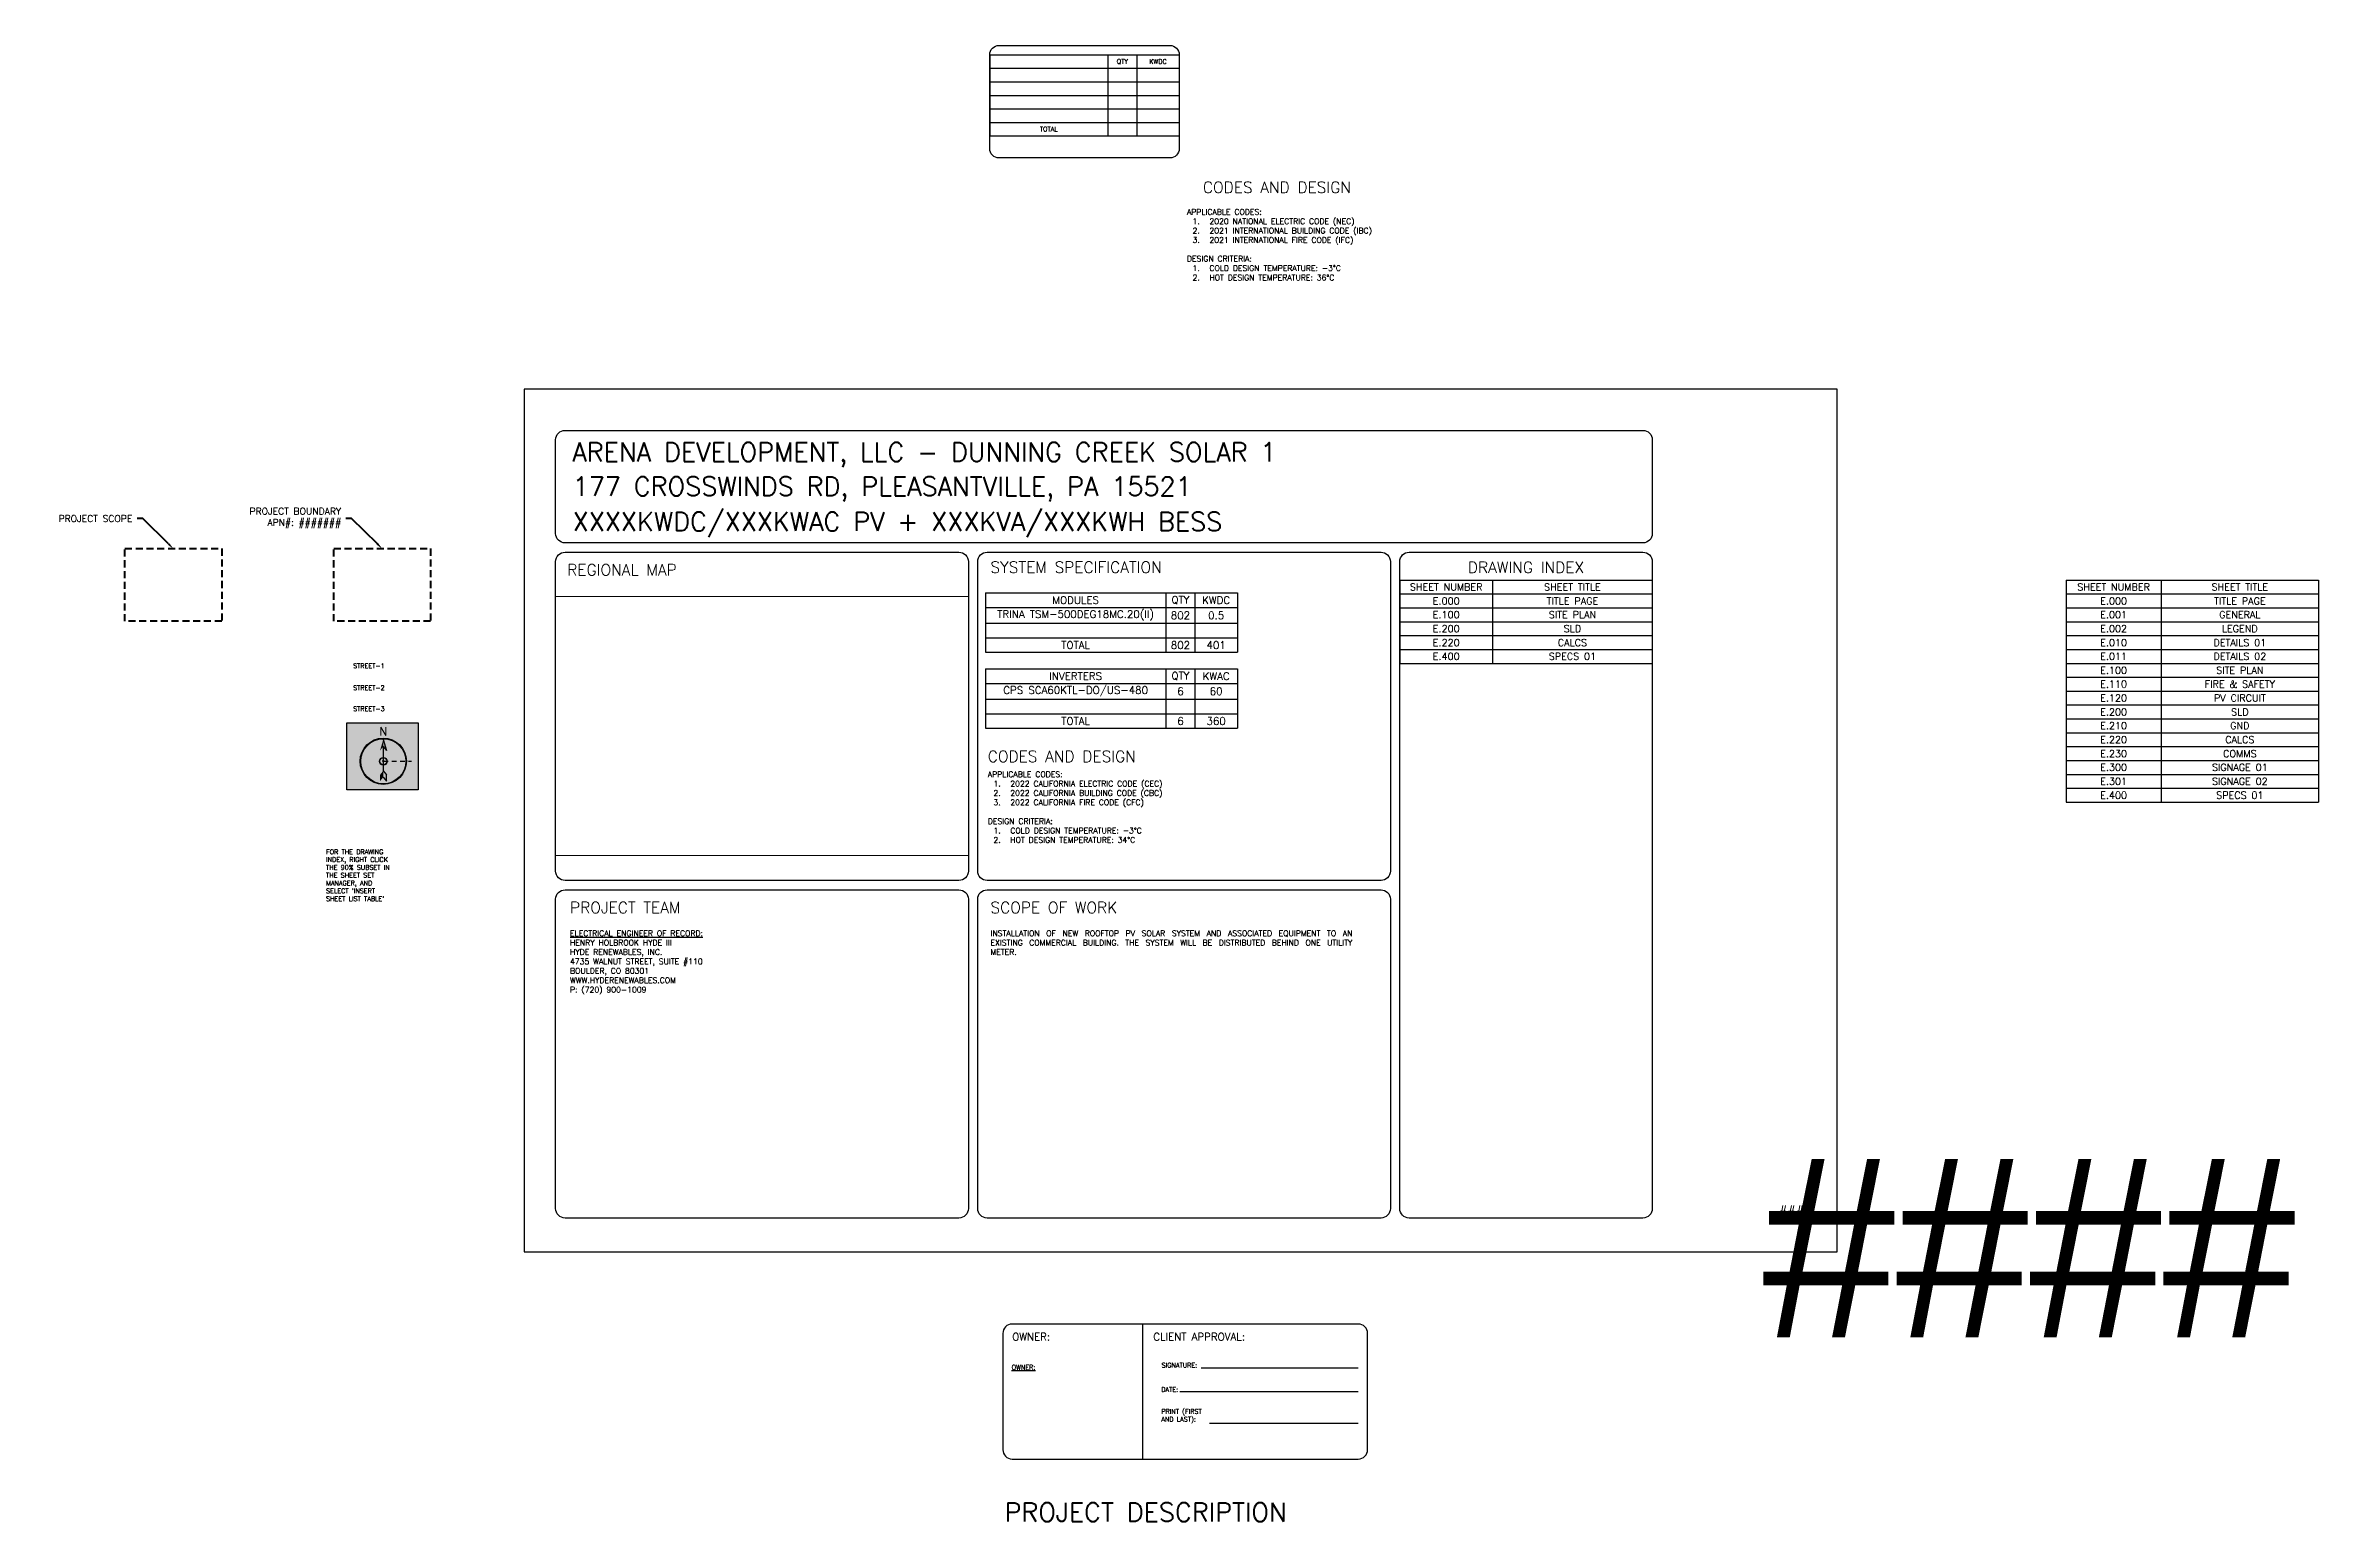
# Paper-space layout 'TITLE PAGE' of a CAD drawing. Header units: inches. Extents: x -12.3 to 48.3, y -6.7 to 32.7.
import ezdxf
from ezdxf import colors
from ezdxf.entities.mleader import LeaderData, LeaderLine
from ezdxf.enums import TextEntityAlignment as Align
from ezdxf.math import Vec2, Vec3

# ---------------------------------------------------------------- set-up
doc = ezdxf.new("R2018")
doc.units = ezdxf.units.IN
doc.header["$MEASUREMENT"] = 0
doc.linetypes.add('HIDDEN', pattern=[0.375, 0.25, -0.125])
doc.linetypes.add('HIDDEN2', pattern=[0.1875, 0.125, -0.0625])
doc.styles.add('Annotative', font='txt')
doc.styles.add('Roman', font='romans.shx', dxfattribs={"height": 0.125})
doc.styles.get("Standard").update_dxf_attribs({"font": 'romans.shx'})

# ---------------------------------------------------------------- blocks, each defined once
blk = doc.blocks.new('sheetNumber')
at = {"style": 'Roman', "flags": 8}
blk.add_attdef('SHEETNUMBER', text='', height=0.25, dxfattribs=at).set_placement((0, 0), align=Align.TOP_LEFT)
blk = doc.blocks.new('sheetTitle')
at = {"lineweight": 30, "flags": 106}
blk.add_attdef('SHEETTITLE', text='', height=0.25, dxfattribs=at).set_placement((0, 0), align=Align.TOP_CENTER)
blk = doc.blocks.new('*T19')
at = {"color": 0, "linetype": 'ByBlock', "lineweight": -2, "transparency": 16777216}
for p, q in [((0, 0), (5.052617489792429, 0)), ((0, 0), (0, -2.159999999999997)), ((3.149482616516213, 0), (3.149482616516213, -2.159999999999997)), ((3.923007322599471, 0), (3.923007322599471, -2.159999999999997)), ((5.052617489792429, 0), (5.052617489792429, -2.159999999999997)), ((0, -0.3599999999999994), (5.052617489792429, -0.3599999999999994)), ((0, -0.7199999999999989), (5.052617489792429, -0.7199999999999989)), ((0, -1.079999999999998), (5.052617489792429, -1.079999999999998)), ((0, -1.439999999999998), (5.052617489792429, -1.439999999999998)), ((0, -1.799999999999997), (5.052617489792429, -1.799999999999997)), ((0, -2.159999999999997), (5.052617489792429, -2.159999999999997))]:
    blk.add_line(p, q, dxfattribs=at)
at = {"color": 0, "transparency": 16777216, "char_height": 0.125, "attachment_point": 5, "style": 'Roman'}
for s, insert, width in [('QTY', (3.536244969557842, -0.1800000000000068), 0.6535247060832577), ('KWDC', (4.48781240619595, -0.1800000000000068), 1.009610167192958), ('TOTAL', (1.574741308258108, -1.979999999999997), 3.029482616516213)]:
    blk.add_mtext(s, dxfattribs=dict(at, insert=insert, width=width))
blk = doc.blocks.new('PROJECT_DESCRIPTION')
at = {"style": 'Roman'}
blk.add_attdef('DESCRIP', (0, 0), '', height=0.5, dxfattribs=at)
blk = doc.blocks.new('*T20')
at = {"color": 0, "linetype": 'ByBlock', "lineweight": -2, "transparency": 16777216}
for p, q in [((0, 0), (6.716943790227006, 0)), ((0, 0), (0, -1.584761904761905)), ((4.813808916950791, 0), (4.813808916950791, -1.584761904761905)), ((5.587333623034048, 0), (5.587333623034048, -1.584761904761905)), ((6.716943790227006, 0), (6.716943790227006, -1.584761904761905)), ((0, -0.3866666666666667), (6.716943790227006, -0.3866666666666667)), ((0, -0.8114285714285714), (6.716943790227006, -0.8114285714285714)), ((0, -1.198095238095238), (6.716943790227006, -1.198095238095238)), ((0, -1.584761904761905), (6.716943790227006, -1.584761904761905))]:
    blk.add_line(p, q, dxfattribs=at)
at = {"color": 0, "transparency": 16777216, "char_height": 0.2, "attachment_point": 5, "style": 'Roman'}
for s, insert, width in [('TRINA TSM-500DEG18MC.20(II)', (2.406904458475395, -0.5990476190476173), 4.693808916950791), ('MODULES', (2.406904458475395, -0.1933333333333316), 4.693808916950791), ('802', (5.200571269992416, -0.5990476190476173), 0.6535247060832577), ('QTY', (5.200571269992416, -0.1933333333333316), 0.6535247060832577), ('KWDC', (6.152138706630524, -0.1933333333333316), 1.009610167192958), ('0.5', (6.152138706630524, -0.5990476190476173), 1.009610167192958), ('TOTAL', (2.406904458475395, -1.39142857142857), 4.693808916950791), ('802', (5.200571269992416, -1.39142857142857), 0.6535247060832577), ('401', (6.152138706630524, -1.39142857142857), 1.009610167192958)]:
    blk.add_mtext(s, dxfattribs=dict(at, insert=insert, width=width))
blk = doc.blocks.new('*T21')
at = {"color": 0, "linetype": 'ByBlock', "lineweight": -2, "transparency": 16777216}
for p, q in [((0, 0), (6.716943790227006, 0)), ((0, 0), (0, -1.584761904761905)), ((4.813808916950791, 0), (4.813808916950791, -1.584761904761905)), ((5.587333623034048, 0), (5.587333623034048, -1.584761904761905)), ((6.716943790227006, 0), (6.716943790227006, -1.584761904761905)), ((0, -0.3866666666666667), (6.716943790227006, -0.3866666666666667)), ((0, -0.8114285714285714), (6.716943790227006, -0.8114285714285714)), ((0, -1.198095238095238), (6.716943790227006, -1.198095238095238)), ((0, -1.584761904761905), (6.716943790227006, -1.584761904761905))]:
    blk.add_line(p, q, dxfattribs=at)
at = {"color": 0, "transparency": 16777216, "char_height": 0.2, "attachment_point": 5, "style": 'Roman'}
for s, insert, width in [('CPS SCA60KTL-DO/US-480', (2.406904458475395, -0.5990476190476208), 4.693808916950791), ('INVERTERS', (2.406904458475395, -0.1933333333333351), 4.693808916950791), ('QTY', (5.200571269992416, -0.1933333333333351), 0.6535247060832577), ('6', (5.200571269992416, -0.5990476190476208), 0.6535247060832577), ('KWAC', (6.152138706630524, -0.1933333333333351), 1.009610167192958), ('60', (6.152138706630524, -0.5990476190476208), 1.009610167192958), ('TOTAL', (2.406904458475395, -1.391428571428573), 4.693808916950791), ('6', (5.200571269992416, -1.391428571428573), 0.6535247060832577), ('360', (6.152138706630524, -1.391428571428573), 1.009610167192958)]:
    blk.add_mtext(s, dxfattribs=dict(at, insert=insert, width=width))
blk = doc.blocks.new('*T22')
at = {"color": 0, "linetype": 'ByBlock', "lineweight": -2, "transparency": 16777216}
for p, q in [((0, 0), (6.731064631154211, 0)), ((0, 0), (0, -5.919999999999998)), ((2.536030185824167, 0), (2.536030185824167, -5.919999999999998)), ((6.731064631154211, 0), (6.731064631154211, -5.919999999999998)), ((0, -0.370000000000001), (6.731064631154211, -0.370000000000001)), ((0, -0.740000000000002), (6.731064631154211, -0.740000000000002)), ((0, -1.110000000000003), (6.731064631154211, -1.110000000000003)), ((0, -1.480000000000004), (6.731064631154211, -1.480000000000004)), ((0, -1.850000000000005), (6.731064631154211, -1.850000000000005)), ((0, -2.220000000000006), (6.731064631154211, -2.220000000000006)), ((0, -2.590000000000005), (6.731064631154211, -2.590000000000005)), ((0, -2.960000000000004), (6.731064631154211, -2.960000000000004)), ((0, -3.330000000000004), (6.731064631154211, -3.330000000000004)), ((0, -3.700000000000003), (6.731064631154211, -3.700000000000003)), ((0, -4.070000000000002), (6.731064631154211, -4.070000000000002)), ((0, -4.440000000000001), (6.731064631154211, -4.440000000000001)), ((0, -4.81), (6.731064631154211, -4.81)), ((0, -5.18), (6.731064631154211, -5.18)), ((0, -5.549999999999999), (6.731064631154211, -5.549999999999999)), ((0, -5.919999999999998), (6.731064631154211, -5.919999999999998))]:
    blk.add_line(p, q, dxfattribs=at)
at = {"color": 0, "transparency": 16777216, "char_height": 0.1875, "attachment_point": 5, "style": 'Roman'}
for s, insert, width in [('SHEET NUMBER', (1.268015092912087, -0.1849999999999987), 2.41603018582417), ('E.000', (1.268015092912087, -0.5549999999999997), 2.41603018582417), ('SHEET TITLE', (4.633547408489193, -0.1849999999999987), 4.075034445330045), ('TITLE PAGE', (4.633547408489193, -0.5549999999999997), 4.075034445330045), ('E.001', (1.268015092912087, -0.9250000000000007), 2.41603018582417), ('E.002', (1.268015092912087, -1.295000000000002), 2.41603018582417), ('GENERAL', (4.633547408489193, -0.9250000000000007), 4.075034445330045), ('LEGEND', (4.633547408489193, -1.295000000000002), 4.075034445330045), ('E.010', (1.268015092912087, -1.665000000000003), 2.41603018582417), ('DETAILS 01', (4.633547408489193, -1.665000000000003), 4.075034445330045), ('E.011', (1.268015092912087, -2.035000000000004), 2.41603018582417), ('E.100', (1.268015092912087, -2.405000000000005), 2.41603018582417), ('DETAILS 02', (4.633547408489193, -2.035000000000004), 4.075034445330045), ('SITE PLAN', (4.633547408489193, -2.405000000000005), 4.075034445330045), ('E.110', (1.268015092912087, -2.775000000000006), 2.41603018582417), ('FIRE & SAFETY', (4.633547408489193, -2.775000000000006), 4.075034445330045), ('E.120', (1.268015092912087, -3.145000000000005), 2.41603018582417), ('E.200', (1.268015092912087, -3.515000000000004), 2.41603018582417), ('PV CIRCUIT', (4.633547408489193, -3.145000000000005), 4.075034445330045), ('SLD', (4.633547408489193, -3.515000000000004), 4.075034445330045), ('E.210', (1.268015092912087, -3.885000000000003), 2.41603018582417), ('E.220', (1.268015092912087, -4.255000000000003), 2.41603018582417), ('CALCS', (4.633547408489193, -4.255000000000003), 4.075034445330045), ('GND', (4.633547408489193, -3.885000000000003), 4.075034445330045), ('E.230', (1.268015092912087, -4.625000000000002), 2.41603018582417), ('COMMS', (4.633547408489193, -4.625000000000002), 4.075034445330045), ('E.300', (1.268015092912087, -4.995000000000001), 2.41603018582417), ('E.301', (1.268015092912087, -5.365), 2.41603018582417), ('SIGNAGE 01', (4.633547408489193, -4.995000000000001), 4.075034445330045), ('SIGNAGE 02', (4.633547408489193, -5.365), 4.075034445330045), ('E.400', (1.268015092912087, -5.734999999999999), 2.41603018582417), ('SPECS 01', (4.633547408489193, -5.734999999999999), 4.075034445330045)]:
    blk.add_mtext(s, dxfattribs=dict(at, insert=insert, width=width))
blk = doc.blocks.new('*T23')
at = {"color": 0, "linetype": 'ByBlock', "lineweight": -2, "transparency": 16777216}
for p, q in [((0, 0), (6.731064631154215, 0)), ((0, 0), (0, -2.220000000000006)), ((2.474089355413092, 0), (2.474089355413092, -2.220000000000006)), ((6.731064631154215, 0), (6.731064631154215, -2.220000000000006)), ((0, -0.370000000000001), (6.731064631154215, -0.370000000000001)), ((0, -0.740000000000002), (6.731064631154215, -0.740000000000002)), ((0, -1.110000000000003), (6.731064631154215, -1.110000000000003)), ((0, -1.480000000000004), (6.731064631154215, -1.480000000000004)), ((0, -1.850000000000005), (6.731064631154215, -1.850000000000005)), ((0, -2.220000000000006), (6.731064631154215, -2.220000000000006))]:
    blk.add_line(p, q, dxfattribs=at)
at = {"color": 0, "transparency": 16777216, "char_height": 0.1875, "attachment_point": 5, "style": 'Roman'}
for s, insert, width in [('SHEET NUMBER', (1.237044677706542, -0.1849999999999987), 2.354089355413092), ('E.000', (1.237044677706542, -0.5549999999999997), 2.354089355413092), ('SHEET TITLE', (4.602576993283652, -0.1849999999999987), 4.136975275741123), ('TITLE PAGE', (4.602576993283652, -0.5549999999999997), 4.136975275741123), ('E.100', (1.237044677706542, -0.9250000000000007), 2.354089355413092), ('E.200', (1.237044677706542, -1.295000000000002), 2.354089355413092), ('SITE PLAN', (4.602576993283652, -0.9250000000000007), 4.136975275741123), ('SLD', (4.602576993283652, -1.295000000000002), 4.136975275741123), ('E.220', (1.237044677706542, -1.665000000000003), 2.354089355413092), ('CALCS', (4.602576993283652, -1.665000000000003), 4.136975275741123), ('E.400', (1.237044677706542, -2.035000000000004), 2.354089355413092), ('SPECS 01', (4.602576993283652, -2.035000000000004), 4.136975275741123)]:
    blk.add_mtext(s, dxfattribs=dict(at, insert=insert, width=width))
blk = doc.blocks.new('COMPASS')
for p, q in [((0.0266561147882669, -4.440892098500626e-15), (-0.0266561147882669, 3.996802888650564e-15)), ((7.105427357601002e-15, 0.5802480229133273), (0.08792143293078025, 0.288041260325322)), ((0, 0.3947194708675248), (-2.309263891220326e-14, -0.2524285821012917)), ((0, 0.3947194708675248), (0.08792143293078025, 0.288041260325322)), ((-2.309263891220326e-14, -0.2524285821012917), (0.08792143293072874, -0.359106792643459)), ((-2.930988785010413e-14, -0.4218586808054248), (0.08792143293072296, -0.5285368913475921)), ((0.08792143293072296, -0.5285368913475921), (0.08792143293072874, -0.359106792643459))]:
    blk.add_line(p, q)
at = {"linetype": 'HIDDEN2'}
blk.add_lwpolyline([(-1.4210854715202e-14, 2.664535259100376e-15), (0.7506407979093837, -2.398081733190338e-14)], dxfattribs=at)
for centre, radius in [((-1.4210854715202e-14, -3.552713678800501e-15), 0.6166660677884143), ((-1.4210854715202e-14, -3.552713678800501e-15), 0.6013063353719856), ((-1.4210854715202e-14, -3.552713678800501e-15), 0.6013063353719847), ((0, -3.552713678800501e-15), 0.1026297431273426), ((0, -3.552713678800501e-15), 0.0957975437420834)]:
    blk.add_circle(centre, radius)
for points in [[(7.105427357601002e-15, 0.5802480229133273), (-0.08792143293077403, 0.2880412603253362), (0, 0.3947194708675248)], [(-2.309263891220326e-14, -0.2524285821012917), (-0.08792143293079668, -0.3591067926434386), (-2.930988785010413e-14, -0.4218586808054248), (-0.08792143293081711, -0.5285368913475716)]]:
    blk.add_solid(points)

psp = doc.layouts.new('TITLE PAGE')

# ---------------------------------------------------------------- linework, layer by layer
for points in [[(12.91085326045337, 32.41346804878617, -0.414213562373095), (13.16085326045337, 32.66346804878617), (17.71347075024579, 32.66346804878617, -0.414213562373095), (17.96347075024579, 32.41346804878617), (17.96347075024579, 29.91346804878616, -0.414213562373095), (17.71347075024579, 29.66346804878616), (13.16085326045337, 29.66346804878616, -0.414213562373095), (12.91085326045337, 29.91346804878616)], [(1.341663212257145, 22.15195999041597, -0.414213562373095), (1.591663212257145, 22.40195999041597), (30.32272784341136, 22.40195999041597, -0.414213562373095), (30.57272784341136, 22.15195999041597), (30.57272784341136, 19.65195999041597, -0.414213562373095), (30.32272784341136, 19.40195999041597), (1.591663212257145, 19.40195999041597, -0.414213562373095), (1.341663212257145, 19.65195999041597)], [(1.341663212257137, 18.90195999041597, -0.414213562373095), (1.591663212257137, 19.15195999041597), (12.09166321225714, 19.15195999041597, -0.414213562373095), (12.34166321225714, 18.90195999041597), (12.34166321225714, 10.65195999041598, -0.414213562373095), (12.09166321225714, 10.40195999041598), (1.591663212257137, 10.40195999041598, -0.414213562373095), (1.341663212257137, 10.65195999041598)], [(12.59166321225714, 18.90195999041597, -0.414213562373095), (12.84166321225714, 19.15195999041597), (23.34166321225715, 19.15195999041597, -0.414213562373095), (23.59166321225715, 18.90195999041597), (23.59166321225715, 10.65195999041598, -0.414213562373095), (23.34166321225715, 10.40195999041598), (12.84166321225714, 10.40195999041598, -0.414213562373095), (12.59166321225714, 10.65195999041598)], [(23.84166321225714, 18.90195999041599, -0.414213562373095), (24.09166321225714, 19.15195999041599), (30.32272784341135, 19.15195999041599, -0.414213562373095), (30.57272784341135, 18.90195999041599), (30.57272784341135, 1.651959990415971, -0.414213562373095), (30.32272784341135, 1.401959990415971), (24.09166321225714, 1.401959990415971, -0.414213562373095), (23.84166321225714, 1.651959990415971)], [(1.341663212257137, 9.901959990415978, -0.414213562373095), (1.591663212257137, 10.15195999041598), (12.09166321225714, 10.15195999041598, -0.414213562373095), (12.34166321225714, 9.901959990415978), (12.34166321225714, 1.651959990415975, -0.414213562373095), (12.09166321225714, 1.401959990415975), (1.591663212257137, 1.401959990415975, -0.414213562373095), (1.341663212257137, 1.651959990415975)], [(12.59166321225714, 9.901959990415978, -0.414213562373095), (12.84166321225714, 10.15195999041598), (23.34166321225715, 10.15195999041598, -0.414213562373095), (23.59166321225715, 9.901959990415978), (23.59166321225715, 1.651959990415975, -0.414213562373095), (23.34166321225715, 1.401959990415975), (12.84166321225714, 1.401959990415975, -0.414213562373095), (12.59166321225714, 1.651959990415975)], [(13.26119794814876, -4.774098577450403, 0.414213562373095), (13.51119794814876, -5.024098577450403), (22.73573797713997, -5.024098577450403, 0.414213562373095), (22.98573797713997, -4.774098577450403), (22.98573797713997, -1.674558548459217, 0.414213562373095), (22.73573797713997, -1.424558548459217), (13.51119794814876, -1.424558548459217, 0.414213562373095), (13.26119794814876, -1.674558548459217)]]:
    psp.add_lwpolyline(points, format="xyb", close=True)
psp.add_lwpolyline([(0.5, 0.5), (35.5, 0.5), (35.5, 23.5), (0.5, 23.5)], close=True)
for points in [[(16.98569794814876, -1.424558548459215), (16.98569794814876, -5.024098577450403)], [(18.54749477134619, -2.588620430492551), (22.73573797713997, -2.588620430492551)], [(17.98169738576119, -3.227412504124015), (22.73573797713996, -3.227412504124016)], [(18.77021821196453, -4.068075905660404), (22.73573797713996, -4.068075905660404)]]:
    psp.add_lwpolyline(points)

# ---------------------------------------------------------------- block references
for name, p in [('*T19', (12.91085326045337, 32.41346804878617)), ('*T23', (23.84166321225714, 18.41031635983093)), ('*T22', (41.60016391808002, 18.41031635983093)), ('*T20', (12.79519418822545, 18.06877408045267)), ('*T21', (12.79519418822545, 16.04331076241789))]:
    psp.add_blockref(name, p)
psp.add_blockref('PROJECT_DESCRIPTION', (1.794974869315347, 19.7204098971421)).add_auto_attribs({'DESCRIP': 'XXXXKWDC/XXXKWAC PV + XXXKVA/XXXKWH BESS'})
at = {"color": 1}
psp.add_blockref('COMPASS', (-3.251710492749233, 13.57891118723193), dxfattribs=at)
ref = psp.add_blockref('sheetTitle', (33.5, 3))
lines = psp.add_mtext('####', dxfattribs={"insert": (33.5, 3), "char_height": 4.78125, "attachment_point": 1})
ref.add_attrib('SHEETTITLE', '', (33.5, 3), dxfattribs={"flags": 104}).embed_mtext(lines)
ref = psp.add_blockref('sheetNumber', (33.9375, 1.6875))
ref.add_attrib('SHEETNUMBER', '####', dxfattribs={"height": 0.25, "style": 'Roman'}).set_placement((33.9375, 1.6875), align=Align.TOP_LEFT)

# ---------------------------------------------------------------- texts
for s, p in [('ARENA DEVELOPMENT, LLC - DUNNING CREEK SOLAR 1', (1.785217867909146, 21.5745971228959)), ('177 CROSSWINDS RD, PLEASANTVILLE, PA 15521', (1.794974869315346, 20.66011581659883)), ('PROJECT DESCRIPTION', (13.30625615534191, -6.690205028392178))]:
    psp.add_text(s, height=0.5).set_placement(p)
at = {"color": 7}
psp.add_text('N', height=0.22430957212898, rotation=179.9999999999991, dxfattribs=at).set_placement((-3.251710492749233, 14.3754207117792), align=Align.MIDDLE)
for s, width, gutter_width, heights, insert, char_height, attachment_point, style in [('CODES AND DESIGN', 5.499999971503544, 1, [0], (18.59413471045058, 29.03071782452899), 0.3, 1, 'Roman'), ('APPLICABLE CODES:\\P\\pxi-3,l4,t4;1.^I2020 NATIONAL ELECTRIC CODE (NEC)\\P2.^I2021 INTERNATIONAL BUILDING CODE (IBC)\\P3.^I2021 INTERNATIONAL FIRE CODE (IFC)\\P\\pi0,l0,tz;\\PDESIGN CRITERIA:\\P\\pi-3,l4,t4;1.^ICOLD DESIGN TEMPERATURE: -3%%DC\\P2.^IHOT DESIGN TEMPERATURE: 36%%DC', 9.699080057982385, 1, [0], (18.16799791522654, 28.30129398119953), 0.15, 1, 'Roman'), ('REGIONAL MAP', 4.162269295903655, 1, [0], (1.651264393193839, 18.83288914328797), 0.3, 1, 'Roman'), ('SYSTEM SPECIFICATION', 7.624491123311777, 1, [0], (12.93139203874885, 18.90195999041597), 0.3, 1, 'Roman'), ('{\\Fromans|c0;DRAWING INDEX}', 4.162269295903655, 1, [0], (27.20719552783424, 18.89889537541983), 0.3, 2, 'Roman'), ('CODES AND DESIGN', 5.499999971503544, 1, [0], (12.85948683814181, 13.85874869715097), 0.3, 1, 'Roman'), ('APPLICABLE CODES:\\P\\pxi-3,l4,t4;1.^I2022 CALIFORNIA ELECTRIC CODE (CEC)\\P2.^I2022 CALIFORNIA BUILDING CODE (CBC)\\P3.^I2022 CALIFORNIA FIRE CODE (CFC)\\P\\pi0,l0,tz;\\PDESIGN CRITERIA:\\P\\pi-3,l4,t4;1.^ICOLD DESIGN TEMPERATURE: -3%%DC\\P2.^IHOT DESIGN TEMPERATURE: 34%%DC', 9.699080057982385, 1, [0], (12.86073927872553, 13.30650084325181), 0.15, 1, 'Roman'), ('PROJECT TEAM', 4.162269295903655, 1, [0], (1.724848887830447, 9.828236106390438), 0.3, 1, 'Roman'), ('{\\Fromans|c0;SCOPE OF WORK}', 5.240013883015027, 1, [0], (12.93139203874885, 9.828236106390438), 0.3, 1, 'Roman'), ('{\\LELECTRICAL ENGINEER OF RECORD:}\\PHENRY HOLBROOK HYDE III\\PHYDE RENEWABLES, INC.\\P4735 WALNUT STREET, SUITE #110\\PBOULDER, CO 80301\\PWWW.HYDERENEWABLES.COM\\PP: (720) 900-1009', 4.612729046968782, 0.6350749083406537, [7.048841779451292], (1.724848887830447, 9.067009147581931), 0.15, 1, 'Roman'), ('\\pxqj,t4;{\\Fromans|c0;INSTALLATION OF NEW ROOFTOP PV SOLAR SYSTEM AND ASSOCIATED EQUIPMENT TO AN EXISTING COMMERCIAL BUILDING. THE SYSTEM WILL BE DISTRIBUTED BEHIND ONE UTILITY METER. }', 10.45276716907972, 1, [0], (12.93139203874885, 9.067009147581931), 0.15, 1, 'Annotative')]:
    psp.add_mtext_dynamic_manual_height_columns(s, width=width, gutter_width=gutter_width, heights=heights, dxfattribs=dict(insert=insert, char_height=char_height, attachment_point=attachment_point, style=style))
at = {"char_height": 0.125, "style": 'Roman', "bg_fill": 3, "box_fill_scale": 1.5, "bg_fill_color": 256, "bg_fill_transparency": 0}
for s, insert, attachment_point in [('STREET-1', (-3.636537870097671, 16.12317059590151), 5), ('STREET-2', (-3.636537870097671, 15.53892937684461), 5), ('STREET-3', (-3.636537870097671, 14.98083400817578), 5), ("FOR THE DRAWING INDEX, RIGHT CLICK THE 90% SUBSET IN THE SHEET SET MANAGER, AND SELECT 'INSERT SHEET LIST TABLE'", (-4.778246782748752, 11.22787083046065), 1)]:
    psp.add_mtext_dynamic_manual_height_columns(s, width=1.874119017392072, gutter_width=0.6249999999999999, heights=[0], dxfattribs=dict(at, insert=insert, attachment_point=attachment_point))
at = {"attachment_point": 1}
for s, width, gutter_width, heights, insert, char_height in [('{\\Fromans|c0;OWNER:}', 2.768067936795305, 0.625, [0], (13.51119794814876, -1.662807944556508), 0.2), ('{\\Fromans|c0;CLIENT APPROVAL:}', 2.768067936795305, 0.625, [0], (17.27274484892448, -1.662807944556508), 0.2), ('\\P{\\LOWNER:}', 2.975915115554195, 0.5625, [2.293684081722897], (13.49650815037727, -2.307742186576636), 0.125), ('{\\Fromans|c0;SIGNATURE: }', 2.768067936795305, 0.625, [0], (17.49314536953004, -2.460321079697751), 0.125), ('{\\Fromans|c0;DATE:}', 2.768067936795305, 0.625, [0], (17.48440780286123, -3.107066693957736), 0.125), ('{\\Fromans|c0;PRINT (FIRST AND LAST):}', 1.552497878522601, 0.625, [0], (17.48440780286123, -3.69219035153311), 0.125)]:
    psp.add_mtext_dynamic_manual_height_columns(s, width=width, gutter_width=gutter_width, heights=heights, dxfattribs=dict(at, insert=insert, char_height=char_height))

# ---------------------------------------------------------------- leaders
ml = psp.add_multileader_mtext('Standard')
ml.set_content('PROJECT SCOPE', color=256)
ml.set_leader_properties(color=4, lineweight=60)
ml.build(insert=Vec2(0, 0))
ml.multileader.update_dxf_attribs({"text_left_attachment_type": 2, "text_right_attachment_type": 2, "dogleg_length": 0.36, "arrow_head_size": 0.18})
ctx = ml.context
ctx.base_point, ctx.char_height, ctx.arrow_head_size, ctx.landing_gap_size, ctx.plane_origin = Vec3(-12.24318061525071, 20.04878643619302), 0.18, 0.18, 0.125, Vec3(-6.652638394385757, 17.18069647423275)
ctx.left_attachment, ctx.right_attachment, ctx.text_align_type = 2, 2, 2
notes = []
notes.append((ctx, [(0, (1, 1, 0), (-9.664269473834853, 20.04878643619302), (-1, 0), 0.1517682842729956, [(0, [(-8.848957998516566, 19.24813695930053)], 0, [])])]))
ctx.mtext.insert, ctx.mtext.width, ctx.mtext.defined_height, ctx.mtext.alignment, ctx.mtext.flow_direction = Vec3(-9.941037758107848, 20.13878643619302), 2.226355453808429, 0.258446027233635, 3, 5
ctx.mtext.has_bg_fill, ctx.mtext.bg_color, ctx.mtext.bg_scale_factor, ctx.mtext.bg_transparency, ctx.mtext.use_window_bg_color = 1, -1027028792, 1.5, 0, 1
ml = psp.add_multileader_mtext('Standard')
ml.set_content('PROJECT BOUNDARY \\PAPN#: #######', color=256)
ml.set_leader_properties(color=2, lineweight=60)
ml.build(insert=Vec2(0, 0))
ml.multileader.update_dxf_attribs({"text_left_attachment_type": 2, "text_right_attachment_type": 2, "dogleg_length": 0.36, "arrow_head_size": 0.18})
ctx = ml.context
ctx.base_point, ctx.char_height, ctx.arrow_head_size, ctx.landing_gap_size, ctx.plane_origin = Vec3(-7.216424284746347, 20.04878643619302), 0.18, 0.18, 0.125, Vec3(-1.085882063881398, 17.18069647423275)
ctx.left_attachment, ctx.right_attachment, ctx.text_align_type = 2, 2, 2
notes.append((ctx, [(0, (1, 1, 0), (-4.097513143330494, 20.04878643619302), (-1, 0), 0.1517682842729956, [(0, [(-3.282201668012206, 19.24813695930053)], 0, [])])]))
ctx.mtext.insert, ctx.mtext.width, ctx.mtext.defined_height, ctx.mtext.alignment, ctx.mtext.flow_direction = Vec3(-4.37428142760349, 20.33592929333588), 3.008857282359894, 0.5908477617871702, 3, 5
ctx.mtext.has_bg_fill, ctx.mtext.bg_color, ctx.mtext.bg_scale_factor, ctx.mtext.bg_transparency, ctx.mtext.use_window_bg_color = 1, -1027028792, 1.5, 0, 1
for ctx, leaders in notes:
    for number, flags, end, landing, length, lines in leaders:
        leader = LeaderData()
        leader.index, (leader.has_last_leader_line, leader.has_dogleg_vector, leader.attachment_direction) = number, flags
        leader.last_leader_point, leader.dogleg_vector, leader.dogleg_length = Vec3(end), Vec3(landing), length
        for number, points, colour, breaks in lines:
            line = LeaderLine()
            line.index, line.vertices, line.color, line.breaks = number, Vec3.list(points), colors.encode_raw_color(colour), breaks
            leader.lines.append(line)
        ctx.leaders.append(leader)

# ---------------------------------------------------------------- viewports
at = {"layer": '0', "view_target_point": (8.988365607365267e-12, -1.033129137795186e-11)}
psp.add_viewport(center=(6.84166321225714, 14.52040576242726), size=(11.00000000000001, 6.912282384122314), view_center_point=(-4751.549008931216, 6054.170820268933), view_height=14132.4289882343, dxfattribs=at)

# ---------------------------------------------------------------- next in the draw order: hatches: boundary and pattern name
at = {"true_color": 0xffffff}
h = psp.add_hatch(color=7, dxfattribs=at)
h.dxf.hatch_style = 1
h.paths.add_polyline_path([(-4.220184761344058, 14.60528609351648), (-2.318701466169358, 14.60528609351648), (-2.318701466169358, 12.81676948938588), (-4.220184761344058, 12.81676948938588)])

# ---------------------------------------------------------------- next in the draw order: linework, layer by layer
at = {"color": 4, "linetype": 'HIDDEN', "lineweight": 60, "ltscale": 0.75}
psp.add_lwpolyline([(-10.14035370929807, 19.24813695930053), (-7.557562287735065, 19.24813695930053), (-7.557562287735065, 17.31187454791147), (-10.14035370929807, 17.31187454791147)], close=True, dxfattribs=at)
at = {"color": 2, "linetype": 'HIDDEN', "lineweight": 60, "ltscale": 0.75}
psp.add_lwpolyline([(-4.573597378793707, 19.24813695930053), (-1.990805957230705, 19.24813695930053), (-1.990805957230705, 17.31187454791147), (-4.573597378793707, 17.31187454791147)], close=True, dxfattribs=at)
at = {"color": 7, "true_color": 0xffffff}
psp.add_lwpolyline([(-4.220184761344058, 14.60528609351648), (-2.318701466169358, 14.60528609351648), (-2.318701466169358, 12.81676948938588), (-4.220184761344058, 12.81676948938588)], close=True, dxfattribs=at)

doc.saveas('drawing.dxf')
